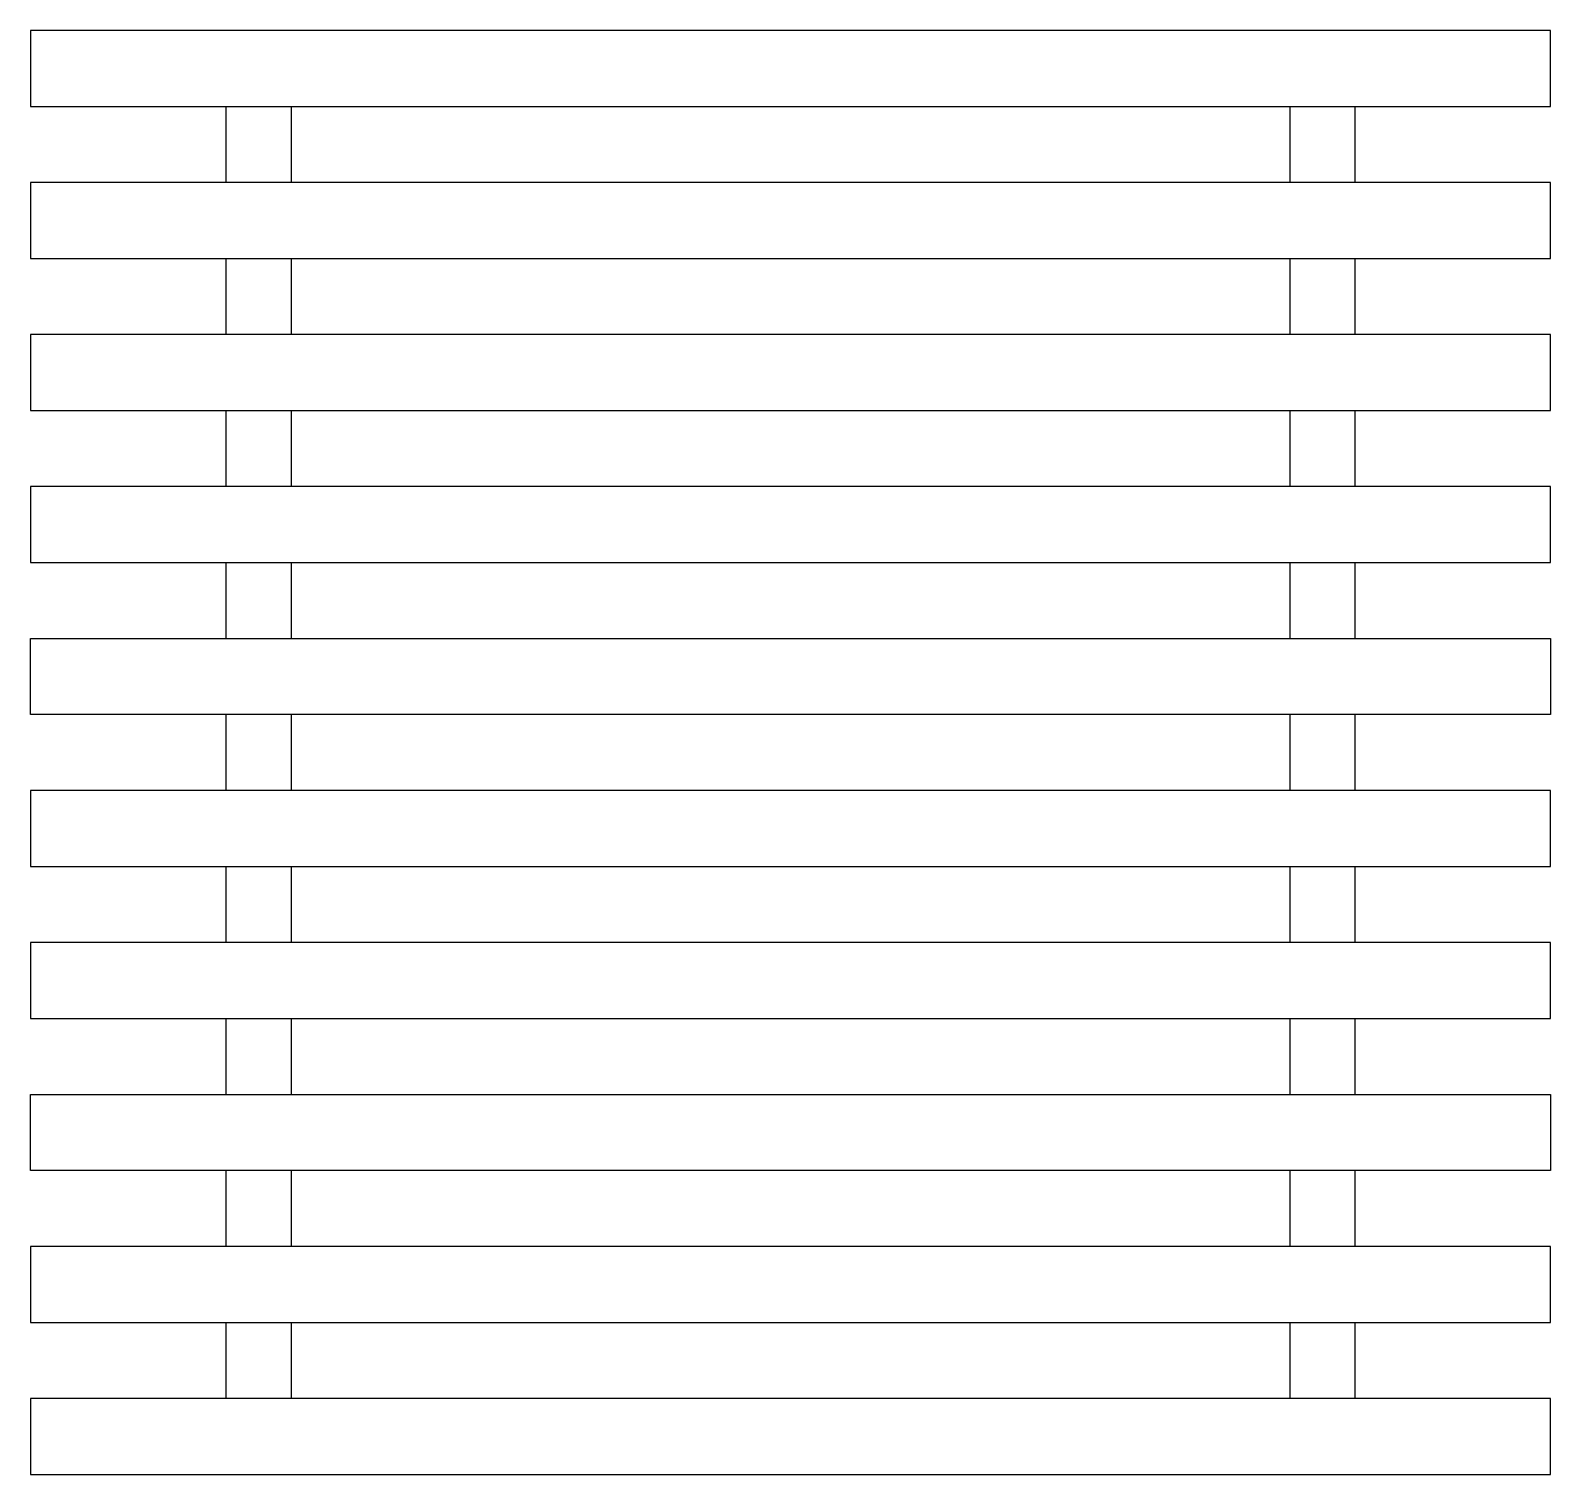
# Model space of a CAD drawing. Extents: x 840 to 910, y 192.5 to 259.
import ezdxf

# ---------------------------------------------------------------- set-up
doc = ezdxf.new("R2010")
doc.units = 0
doc.layers.get('0').update_dxf_attribs({"linetype": 'CONTINUOUS'})

msp = doc.modelspace()

# ---------------------------------------------------------------- linework, layer by layer
at = {"color": 0}
for p, q in [((840, 259), (840, 255.5)), ((910, 259), (840, 259)), ((910, 255.5), (910, 259)), ((840, 255.5), (910, 255.5)), ((849, 255.5), (849, 252)), ((852, 255.5), (852, 252)), ((898, 255.5), (898, 252)), ((901, 252), (901, 255.5)), ((840, 252), (840, 248.5)), ((910, 252), (840, 252)), ((910, 248.5), (910, 252)), ((840, 248.5), (910, 248.5)), ((849, 248.5), (849, 245)), ((852, 248.5), (852, 245)), ((898, 248.5), (898, 245)), ((901, 245), (901, 248.5)), ((840, 245), (840, 241.5)), ((910, 245), (840, 245)), ((910, 241.5), (910, 245)), ((840, 241.5), (910, 241.5)), ((849, 241.5), (849, 238)), ((852, 241.5), (852, 238)), ((898, 241.5), (898, 238)), ((901, 238), (901, 241.5)), ((840, 238), (840, 234.5)), ((910, 238), (840, 238)), ((910, 234.5), (910, 238)), ((840, 234.5), (910, 234.5)), ((849, 234.5), (849, 231)), ((852, 234.5), (852, 231)), ((898, 234.5), (898, 231)), ((901, 231), (901, 234.5)), ((840, 231), (910, 231)), ((840, 227.5), (840, 231)), ((910, 231), (910, 227.5)), ((910, 227.5), (840, 227.5)), ((849, 227.5), (849, 224)), ((852, 227.5), (852, 224)), ((898, 227.5), (898, 224)), ((901, 224), (901, 227.5)), ((840, 224), (840, 220.5)), ((910, 224), (840, 224)), ((910, 220.5), (910, 224)), ((840, 220.5), (910, 220.5)), ((849, 220.5), (849, 217)), ((852, 220.5), (852, 217)), ((898, 220.5), (898, 217)), ((901, 217), (901, 220.5)), ((840, 217), (840, 213.5)), ((910, 217), (840, 217)), ((910, 213.5), (910, 217)), ((840, 213.5), (910, 213.5)), ((849, 213.5), (849, 210)), ((852, 213.5), (852, 210)), ((898, 213.5), (898, 210)), ((901, 210), (901, 213.5)), ((840, 210), (910, 210)), ((840, 206.5), (840, 210)), ((910, 210), (910, 206.5)), ((910, 206.5), (840, 206.5)), ((849, 206.5), (849, 203)), ((852, 206.5), (852, 203)), ((898, 206.5), (898, 203)), ((901, 203), (901, 206.5)), ((840, 203), (840, 199.5)), ((910, 203), (840, 203)), ((910, 199.5), (910, 203)), ((840, 199.5), (910, 199.5)), ((849, 199.5), (849, 196)), ((852, 199.5), (852, 196)), ((898, 199.5), (898, 196)), ((901, 196), (901, 199.5)), ((840, 196), (840, 192.5)), ((910, 196), (840, 196)), ((910, 192.5), (910, 196)), ((840, 192.5), (910, 192.5))]:
    msp.add_line(p, q, dxfattribs=at)

doc.saveas('drawing.dxf')
